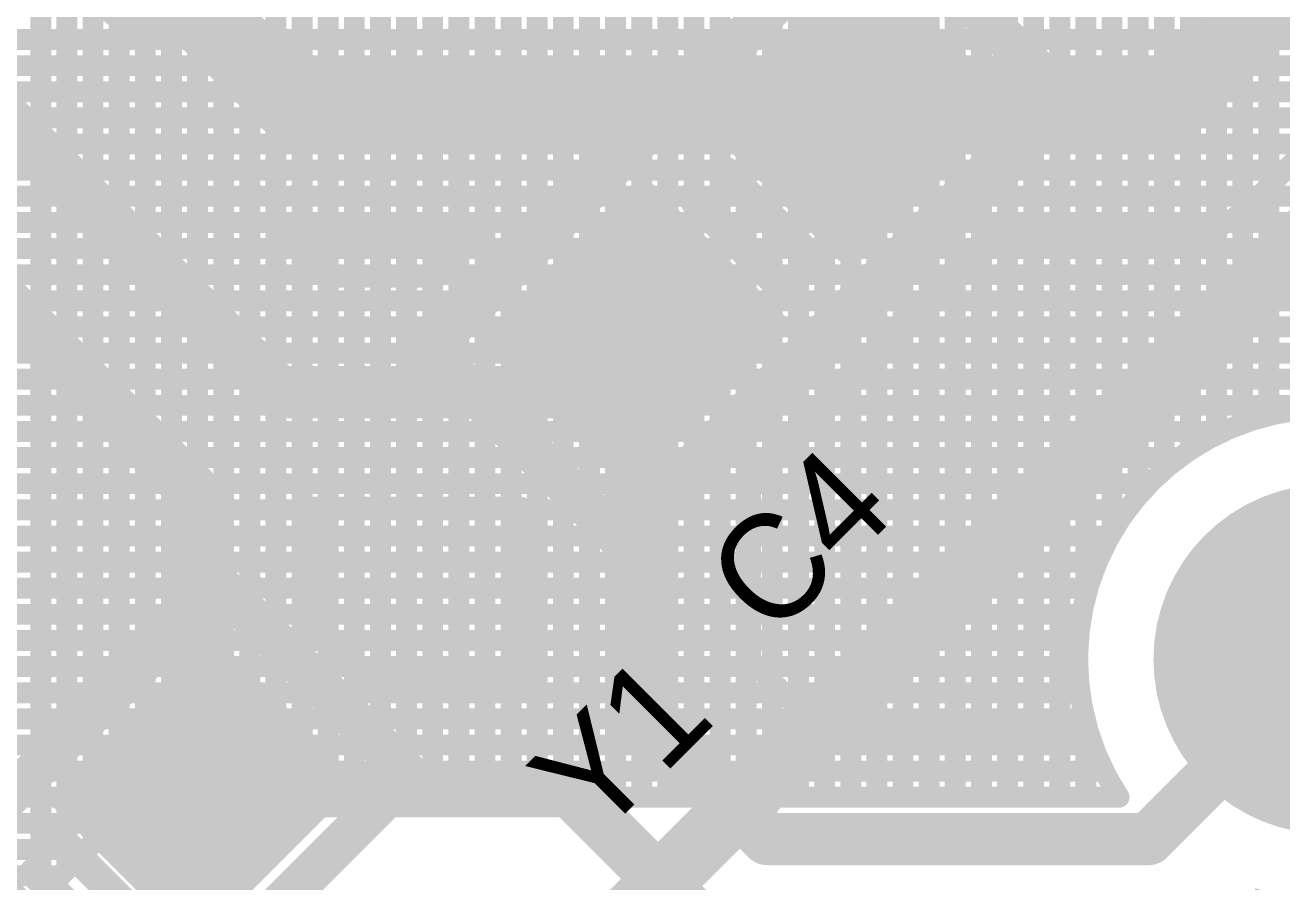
# Model space of a CAD drawing. Header units: millimetres. Extents: x 1.42 to 3.4, y 1.21 to 3.22.
# Drawn here: x 2.927 to 3.1675, y 1.7138 to 1.8778 of the extents above; entities that cross this region are included whole.
import ezdxf

# ---------------------------------------------------------------- set-up
doc = ezdxf.new("R2010")
doc.units = ezdxf.units.MM
doc.header["$MEASUREMENT"] = 0
for name, color, linetype in [('BottomLayer', 5, 'Continuous'), ('BottomSolder', 6, 'Continuous'), ('MultiLayer', 9, 'Continuous'), ('PadHoleLayer', 156, 'Continuous'), ('TopLayer', 1, 'Continuous'), ('TopOverlay', 2, 'Continuous'), ('TopPaste', 8, 'Continuous'), ('TopSolder', 216, 'Continuous')]:
    doc.layers.add(name, color=color, linetype=linetype)

# ---------------------------------------------------------------- blocks, each defined once
blk = doc.blocks.new('XTAL1_1')
at = {"layer": 'BottomLayer', "const_width": 0.031}
blk.add_lwpolyline([(-0.0155, 0, 1), (0.0155, 0, 1)], format="xyb", close=True, dxfattribs=at)
at = {"layer": 'BottomSolder', "const_width": 0.0335}
blk.add_lwpolyline([(-0.01675, 0, 1), (0.01675, 0, 1)], format="xyb", close=True, dxfattribs=at)
at = {"layer": 'MultiLayer', "const_width": 0.031}
blk.add_lwpolyline([(-0.0155, 0, 1), (0.0155, 0, 1)], format="xyb", close=True, dxfattribs=at)
at = {"layer": 'PadHoleLayer', "const_width": 0.01772}
blk.add_lwpolyline([(-0.00886, 0, 1), (0.00886, 0, 1)], format="xyb", close=True, dxfattribs=at)
at = {"layer": 'TopLayer', "const_width": 0.031}
blk.add_lwpolyline([(-0.0155, 0, 1), (0.0155, 0, 1)], format="xyb", close=True, dxfattribs=at)
at = {"layer": 'TopOverlay', "const_width": 0.012}
blk.add_lwpolyline([(0.3, -0.06), (-0.1, -0.06)], dxfattribs=at)
at = {"layer": 'TopSolder', "const_width": 0.0335}
blk.add_lwpolyline([(-0.01675, 0, 1), (0.01675, 0, 1)], format="xyb", close=True, dxfattribs=at)
blk = doc.blocks.new('C0603_17')
at = {"layer": 'TopLayer'}
for points in [[(-0.00992, -0.0175), (-0.00992, 0.0175), (-0.04992, -0.0175), (-0.04992, 0.0175)], [(0.04992, -0.0175), (0.04992, 0.0175), (0.00992, -0.0175), (0.00992, 0.0175)]]:
    blk.add_solid(points, dxfattribs=at)
at = {"layer": 'TopOverlay'}
for points, const_width in [([(-0.06, 0.02559), (0.06, 0.02559)], 0.00787), ([(-0.06, 0.02559), (-0.06, -0.02559)], 0.00787), ([(0.06, 0.02559), (0.06, -0.02559)], 0.00787), ([(-0.00394, 0.00984), (-0.00394, -0.01181)], 0.00591), ([(0.00394, 0.00984), (0.00394, -0.01181)], 0.00591), ([(-0.06, -0.02559), (0.06, -0.02559)], 0.00787)]:
    blk.add_lwpolyline(points, dxfattribs=dict(at, const_width=const_width))
for points, const_width in [([(-0.06197, 0.02559, 1), (-0.05803, 0.02559, 1)], 0.00394), ([(-0.06197, 0.02559, 1), (-0.05803, 0.02559, 1)], 0.00394), ([(0.05803, 0.02559, 1), (0.06197, 0.02559, 1)], 0.00394), ([(0.05803, 0.02559, 1), (0.06197, 0.02559, 1)], 0.00394), ([(-0.00541, 0.00984, 1), (-0.00246, 0.00984, 1)], 0.00295), ([(0.00246, 0.00984, 1), (0.00541, 0.00984, 1)], 0.00295), ([(-0.00541, -0.01181, 1), (-0.00246, -0.01181, 1)], 0.00295), ([(0.00246, -0.01181, 1), (0.00541, -0.01181, 1)], 0.00295), ([(-0.06197, -0.02559, 1), (-0.05803, -0.02559, 1)], 0.00394), ([(-0.06197, -0.02559, 1), (-0.05803, -0.02559, 1)], 0.00394), ([(0.05803, -0.02559, 1), (0.06197, -0.02559, 1)], 0.00394), ([(0.05803, -0.02559, 1), (0.06197, -0.02559, 1)], 0.00394)]:
    blk.add_lwpolyline(points, format="xyb", close=True, dxfattribs=dict(at, const_width=const_width))
at = {"layer": 'TopPaste'}
for points in [[(-0.00992, -0.0175), (-0.00992, 0.0175), (-0.04992, -0.0175), (-0.04992, 0.0175)], [(0.04992, -0.0175), (0.04992, 0.0175), (0.00992, -0.0175), (0.00992, 0.0175)]]:
    blk.add_solid(points, dxfattribs=at)
at = {"layer": 'TopSolder'}
for points in [[(-0.00742, -0.02), (-0.00742, 0.02), (-0.05242, -0.02), (-0.05242, 0.02)], [(0.05242, -0.02), (0.05242, 0.02), (0.00742, -0.02), (0.00742, 0.02)]]:
    blk.add_solid(points, dxfattribs=at)
blk = doc.blocks.new('C0603_18')
at = {"layer": 'TopLayer'}
for points in [[(-0.00992, -0.0175), (-0.00992, 0.0175), (-0.04992, -0.0175), (-0.04992, 0.0175)], [(0.04992, -0.0175), (0.04992, 0.0175), (0.00992, -0.0175), (0.00992, 0.0175)]]:
    blk.add_solid(points, dxfattribs=at)
at = {"layer": 'TopOverlay'}
for points, const_width in [([(0.06, 0.02559), (-0.06, 0.02559)], 0.00787), ([(-0.06, -0.02559), (-0.06, 0.02559)], 0.00787), ([(0.06, -0.02559), (0.06, 0.02559)], 0.00787), ([(-0.00394, -0.01181), (-0.00394, 0.00984)], 0.00591), ([(0.00394, -0.01181), (0.00394, 0.00984)], 0.00591), ([(0.06, -0.02559), (-0.06, -0.02559)], 0.00787)]:
    blk.add_lwpolyline(points, dxfattribs=dict(at, const_width=const_width))
for points, const_width in [([(-0.06197, 0.02559, 1), (-0.05803, 0.02559, 1)], 0.00394), ([(-0.06197, 0.02559, 1), (-0.05803, 0.02559, 1)], 0.00394), ([(0.05803, 0.02559, 1), (0.06197, 0.02559, 1)], 0.00394), ([(0.05803, 0.02559, 1), (0.06197, 0.02559, 1)], 0.00394), ([(-0.00541, 0.00984, 1), (-0.00246, 0.00984, 1)], 0.00295), ([(0.00246, 0.00984, 1), (0.00541, 0.00984, 1)], 0.00295), ([(-0.00541, -0.01181, 1), (-0.00246, -0.01181, 1)], 0.00295), ([(0.00246, -0.01181, 1), (0.00541, -0.01181, 1)], 0.00295), ([(-0.06197, -0.02559, 1), (-0.05803, -0.02559, 1)], 0.00394), ([(-0.06197, -0.02559, 1), (-0.05803, -0.02559, 1)], 0.00394), ([(0.05803, -0.02559, 1), (0.06197, -0.02559, 1)], 0.00394), ([(0.05803, -0.02559, 1), (0.06197, -0.02559, 1)], 0.00394)]:
    blk.add_lwpolyline(points, format="xyb", close=True, dxfattribs=dict(at, const_width=const_width))
at = {"layer": 'TopPaste'}
for points in [[(-0.00992, -0.0175), (-0.00992, 0.0175), (-0.04992, -0.0175), (-0.04992, 0.0175)], [(0.04992, -0.0175), (0.04992, 0.0175), (0.00992, -0.0175), (0.00992, 0.0175)]]:
    blk.add_solid(points, dxfattribs=at)
at = {"layer": 'TopSolder'}
for points in [[(-0.00742, -0.02), (-0.00742, 0.02), (-0.05242, -0.02), (-0.05242, 0.02)], [(0.05242, -0.02), (0.05242, 0.02), (0.00742, -0.02), (0.00742, 0.02)]]:
    blk.add_solid(points, dxfattribs=at)

msp = doc.modelspace()

# ---------------------------------------------------------------- linework, layer by layer
at = {"layer": 'BottomLayer', "const_width": 0.004}
for points in [[(3.05, 1.73), (3.05, 3.21)], [(3.055, 1.73), (3.055, 3.21)], [(3.06, 1.73), (3.06, 3.21)], [(3.065, 1.73), (3.065, 3.21)], [(3.07, 1.73), (3.07, 3.21)], [(3.075, 1.73), (3.075, 3.21)], [(3.08, 1.73), (3.08, 3.21)], [(3.085, 1.73), (3.085, 3.21)], [(3.09, 1.73), (3.09, 3.21)], [(3.095, 1.73), (3.095, 3.21)], [(3.1, 1.73), (3.1, 3.21)], [(3.105, 1.73), (3.105, 3.21)], [(3.11, 1.73), (3.11, 3.21)], [(3.115, 1.73), (3.115, 3.21)], [(3.12, 1.73), (3.12, 3.21)], [(3.125, 1.73), (3.125, 3.21)], [(3.13, 1.76863), (3.13, 3.21)], [(3.135, 1.78068), (3.135, 3.21)], [(3.14, 1.78769), (3.14, 3.21)], [(3.145, 1.79271), (3.145, 3.21)], [(3.15, 1.7965), (3.15, 3.21)], [(3.155, 1.79938), (3.155, 3.21)], [(3.16, 1.80153), (3.16, 3.21)], [(3.165, 1.80304), (3.165, 3.21)], [(2.93, 1.71111), (2.93, 2.54939)], [(2.935, 1.71611), (2.935, 2.54439)], [(2.94, 1.72111), (2.94, 2.53939)], [(2.945, 1.72575), (2.945, 2.53439)], [(3.045, 1.73), (3.045, 2.2523)], [(3.04, 1.73), (3.04, 2.246)], [(3.005, 1.73), (3.005, 2.24218)], [(3.035, 1.73), (3.035, 2.24218)], [(3.01, 1.73), (3.01, 2.23978)], [(3.03, 1.73), (3.03, 2.23978)], [(3.015, 1.73), (3.015, 2.23843)], [(3.02, 1.73), (3.02, 2.238)], [(3.025, 1.73), (3.025, 2.23843)], [(2.95, 1.72849), (2.95, 2.2243)], [(3, 1.73), (3, 2.2243)], [(2.955, 1.72979), (2.955, 2.218)], [(2.995, 1.73), (2.995, 2.218)], [(2.96, 1.73), (2.96, 2.21418)], [(2.99, 1.73), (2.99, 2.21418)], [(2.965, 1.73), (2.965, 2.21178)], [(2.985, 1.73), (2.985, 2.21178)], [(2.97, 1.73), (2.97, 2.21043)], [(2.975, 1.73), (2.975, 2.21)], [(2.98, 1.73), (2.98, 2.21043)], [(2.5457, 1.875), (3.384, 1.875)], [(2.54945, 1.87), (3.384, 1.87)], [(2.5518, 1.865), (3.384, 1.865)], [(2.5531, 1.86), (3.384, 1.86)], [(2.5535, 1.855), (3.384, 1.855)], [(2.55303, 1.85), (3.384, 1.85)], [(2.55164, 1.845), (3.384, 1.845)], [(2.54919, 1.84), (3.384, 1.84)], [(2.56458, 1.835), (3.384, 1.835)], [(2.57152, 1.83), (3.384, 1.83)], [(2.57652, 1.825), (3.384, 1.825)], [(2.58152, 1.82), (3.384, 1.82)], [(2.58652, 1.815), (3.384, 1.815)], [(2.59152, 1.81), (3.384, 1.81)], [(2.60565, 1.805), (3.384, 1.805)], [(2.61133, 1.8), (3.1563, 1.8)], [(2.61485, 1.795), (3.14786, 1.795)], [(2.61704, 1.79), (3.14212, 1.79)], [(2.61821, 1.785), (3.13786, 1.785)], [(2.61849, 1.78), (3.13461, 1.78)], [(2.61789, 1.775), (3.13216, 1.775)], [(2.61637, 1.77), (3.13038, 1.77)], [(2.61375, 1.765), (3.12919, 1.765)], [(2.60959, 1.76), (3.12856, 1.76)], [(2.60252, 1.755), (3.12844, 1.755)], [(2.362, 1.75), (3.12885, 1.75)], [(2.362, 1.745), (3.1298, 1.745)], [(3.13, 1.73), (3.13, 1.74422)], [(2.362, 1.74), (3.13132, 1.74)], [(2.362, 1.735), (3.13347, 1.735)], [(2.362, 1.73), (2.95793, 1.73)], [(2.95793, 1.73), (3.13635, 1.73)], [(2.958, 1.73), (3.13635, 1.73)], [(2.362, 1.725), (2.94404, 1.725)], [(2.84989, 1.631), (2.9424, 1.72352)], [(2.362, 1.72), (2.93889, 1.72)], [(2.362, 1.715), (2.93389, 1.715)]]:
    msp.add_lwpolyline(points, dxfattribs=at)
at = {"layer": 'BottomLayer'}
for points, const_width in [([(2.9455, 1.8895, 1), (2.9575, 1.8895, 1)], 0.012), ([(3.164, 1.80304, 1), (3.166, 1.80304, 1)], 0.002), ([(3.154, 1.79938, 1), (3.156, 1.79938, 1)], 0.002), ([(3.1553, 1.8, 1), (3.1573, 1.8, 1)], 0.002), ([(3.159, 1.80153, 1), (3.161, 1.80153, 1)], 0.002), ([(3.14686, 1.795, 1), (3.14886, 1.795, 1)], 0.002), ([(3.149, 1.7965, 1), (3.151, 1.7965, 1)], 0.002), ([(3.144, 1.79271, 1), (3.146, 1.79271, 1)], 0.002), ([(3.14112, 1.79, 1), (3.14312, 1.79, 1)], 0.002), ([(3.14148, 1.79036, 1), (3.14348, 1.79036, 1)], 0.002), ([(3.14148, 1.79036, 1), (3.14348, 1.79036, 1)], 0.002), ([(3.139, 1.78769, 1), (3.141, 1.78769, 1)], 0.002), ([(3.13686, 1.785, 1), (3.13886, 1.785, 1)], 0.002), ([(3.134, 1.78068, 1), (3.136, 1.78068, 1)], 0.002), ([(3.13361, 1.78, 1), (3.13561, 1.78, 1)], 0.002), ([(3.13116, 1.775, 1), (3.13316, 1.775, 1)], 0.002), ([(3.129, 1.76863, 1), (3.131, 1.76863, 1)], 0.002), ([(3.12938, 1.77, 1), (3.13138, 1.77, 1)], 0.002), ([(3.12819, 1.765, 1), (3.13019, 1.765, 1)], 0.002), ([(3.12756, 1.76, 1), (3.12956, 1.76, 1)], 0.002), ([(3.12744, 1.755, 1), (3.12944, 1.755, 1)], 0.002), ([(3.12785, 1.75, 1), (3.12985, 1.75, 1)], 0.002), ([(3.1288, 1.745, 1), (3.1308, 1.745, 1)], 0.002), ([(3.129, 1.74422, 1), (3.131, 1.74422, 1)], 0.002), ([(3.13032, 1.74, 1), (3.13232, 1.74, 1)], 0.002), ([(3.13247, 1.735, 1), (3.13447, 1.735, 1)], 0.002), ([(2.954, 1.72979, 1), (2.956, 1.72979, 1)], 0.002), ([(2.95693, 1.73, 1), (2.95893, 1.73, 1)], 0.002), ([(2.95693, 1.73, 1), (2.95893, 1.73, 1)], 0.002), ([(2.957, 1.73, 1), (2.959, 1.73, 1)], 0.002), ([(2.957, 1.73, 1), (2.959, 1.73, 1)], 0.002), ([(2.957, 1.73, 1), (2.959, 1.73, 1)], 0.002), ([(2.959, 1.73, 1), (2.961, 1.73, 1)], 0.002), ([(2.964, 1.73, 1), (2.966, 1.73, 1)], 0.002), ([(2.969, 1.73, 1), (2.971, 1.73, 1)], 0.002), ([(2.974, 1.73, 1), (2.976, 1.73, 1)], 0.002), ([(2.979, 1.73, 1), (2.981, 1.73, 1)], 0.002), ([(2.984, 1.73, 1), (2.986, 1.73, 1)], 0.002), ([(2.989, 1.73, 1), (2.991, 1.73, 1)], 0.002), ([(2.994, 1.73, 1), (2.996, 1.73, 1)], 0.002), ([(2.999, 1.73, 1), (3.001, 1.73, 1)], 0.002), ([(3.004, 1.73, 1), (3.006, 1.73, 1)], 0.002), ([(3.009, 1.73, 1), (3.011, 1.73, 1)], 0.002), ([(3.014, 1.73, 1), (3.016, 1.73, 1)], 0.002), ([(3.019, 1.73, 1), (3.021, 1.73, 1)], 0.002), ([(3.024, 1.73, 1), (3.026, 1.73, 1)], 0.002), ([(3.029, 1.73, 1), (3.031, 1.73, 1)], 0.002), ([(3.034, 1.73, 1), (3.036, 1.73, 1)], 0.002), ([(3.039, 1.73, 1), (3.041, 1.73, 1)], 0.002), ([(3.044, 1.73, 1), (3.046, 1.73, 1)], 0.002), ([(3.049, 1.73, 1), (3.051, 1.73, 1)], 0.002), ([(3.054, 1.73, 1), (3.056, 1.73, 1)], 0.002), ([(3.059, 1.73, 1), (3.061, 1.73, 1)], 0.002), ([(3.064, 1.73, 1), (3.066, 1.73, 1)], 0.002), ([(3.069, 1.73, 1), (3.071, 1.73, 1)], 0.002), ([(3.074, 1.73, 1), (3.076, 1.73, 1)], 0.002), ([(3.079, 1.73, 1), (3.081, 1.73, 1)], 0.002), ([(3.084, 1.73, 1), (3.086, 1.73, 1)], 0.002), ([(3.089, 1.73, 1), (3.091, 1.73, 1)], 0.002), ([(3.094, 1.73, 1), (3.096, 1.73, 1)], 0.002), ([(3.099, 1.73, 1), (3.101, 1.73, 1)], 0.002), ([(3.104, 1.73, 1), (3.106, 1.73, 1)], 0.002), ([(3.109, 1.73, 1), (3.111, 1.73, 1)], 0.002), ([(3.114, 1.73, 1), (3.116, 1.73, 1)], 0.002), ([(3.119, 1.73, 1), (3.121, 1.73, 1)], 0.002), ([(3.124, 1.73, 1), (3.126, 1.73, 1)], 0.002), ([(3.129, 1.73, 1), (3.131, 1.73, 1)], 0.002), ([(3.13535, 1.73, 1), (3.13735, 1.73, 1)], 0.002), ([(3.13535, 1.73, 1), (3.13735, 1.73, 1)], 0.002), ([(3.13535, 1.73, 1), (3.13735, 1.73, 1)], 0.002), ([(2.949, 1.72849, 1), (2.951, 1.72849, 1)], 0.002), ([(2.94304, 1.725, 1), (2.94504, 1.725, 1)], 0.002), ([(2.944, 1.72575, 1), (2.946, 1.72575, 1)], 0.002), ([(2.9414, 1.72352, 1), (2.9434, 1.72352, 1)], 0.002), ([(2.9414, 1.72352, 1), (2.9434, 1.72352, 1)], 0.002), ([(2.94144, 1.72356, 1), (2.94344, 1.72356, 1)], 0.002), ([(2.93789, 1.72, 1), (2.93989, 1.72, 1)], 0.002), ([(2.939, 1.72111, 1), (2.941, 1.72111, 1)], 0.002), ([(2.934, 1.71611, 1), (2.936, 1.71611, 1)], 0.002), ([(2.93289, 1.715, 1), (2.93489, 1.715, 1)], 0.002)]:
    msp.add_lwpolyline(points, format="xyb", close=True, dxfattribs=dict(at, const_width=const_width))
at = {"layer": 'BottomLayer', "const_width": 0.004}
for points in [[(3.14248, 1.79036, -0.668179), (3.22442, 1.75642)], [(3.13635, 1.73, -0.356076), (3.14248, 1.79036)], [(2.9424, 1.72352, -0.199566), (2.958, 1.73)], [(2.94244, 1.72356, -0.198912), (2.958, 1.73)]]:
    msp.add_lwpolyline(points, format="xyb", dxfattribs=at)
at = {"layer": 'BottomSolder', "const_width": 0.0145}
msp.add_lwpolyline([(2.94425, 1.8895, 1), (2.95875, 1.8895, 1)], format="xyb", close=True, dxfattribs=at)
at = {"layer": 'MultiLayer', "const_width": 0.012}
msp.add_lwpolyline([(2.9455, 1.8895, 1), (2.9575, 1.8895, 1)], format="xyb", close=True, dxfattribs=at)
at = {"layer": 'TopLayer'}
for points, const_width in [([(2.86871, 1.91429), (2.9755, 1.8075)], 0.01), ([(3.14466, 1.86116), (3.1835, 1.9)], 0.015), ([(2.84644, 1.90144), (2.96022, 1.78766)], 0.01), ([(2.9515, 1.8895), (2.97984, 1.86116)], 0.015), ([(3.16201, 1.84386), (3.18985, 1.8717)], 0.004), ([(2.97984, 1.86116), (3.08616, 1.86116)], 0.015), ([(3.08616, 1.86116), (3.14466, 1.86116)], 0.015), ([(3.16815, 1.85), (3.24608, 1.85)], 0.004), ([(3.16315, 1.845), (3.24926, 1.845)], 0.004), ([(3.165, 1.80304), (3.165, 1.84685)], 0.004), ([(3.16, 1.80153), (3.16, 1.84206)], 0.004), ([(3.155, 1.79938), (3.155, 1.83895)], 0.004), ([(3.15701, 1.84), (3.25434, 1.84)], 0.004), ([(2.97733, 1.83679), (2.98461, 1.8295)], 0.004), ([(2.97984, 1.83666), (3.01287, 1.83666)], 0.004), ([(2.985, 1.8295), (2.985, 1.83666)], 0.004), ([(2.99, 1.8295), (2.99, 1.83666)], 0.004), ([(2.995, 1.8295), (2.995, 1.83666)], 0.004), ([(3, 1.8295), (3, 1.83666)], 0.004), ([(3.005, 1.8295), (3.005, 1.83666)], 0.004), ([(3.00571, 1.8295), (3.01287, 1.83666)], 0.004), ([(3.0944, 1.82061), (3.11045, 1.83666)], 0.004), ([(3.11, 1.744), (3.11, 1.83621)], 0.004), ([(3.11045, 1.83666), (3.14466, 1.83666)], 0.004), ([(3.115, 1.744), (3.115, 1.83666)], 0.004), ([(3.12, 1.744), (3.12, 1.83666)], 0.004), ([(3.125, 1.744), (3.125, 1.83666)], 0.004), ([(3.13, 1.76863), (3.13, 1.83666)], 0.004), ([(3.135, 1.78068), (3.135, 1.83666)], 0.004), ([(3.14, 1.78769), (3.14, 1.83666)], 0.004), ([(3.145, 1.79271), (3.145, 1.83666)], 0.004), ([(3.15, 1.7965), (3.15, 1.83725)], 0.004), ([(2.97911, 1.835), (3.01121, 1.835)], 0.004), ([(3.10879, 1.835), (3.26285, 1.835)], 0.004), ([(3.105, 1.744), (3.105, 1.83121)], 0.004), ([(2.98411, 1.83), (3.00621, 1.83)], 0.004), ([(2.98461, 1.8295), (3.00571, 1.8295)], 0.004), ([(3.10379, 1.83), (3.26785, 1.83)], 0.004), ([(3.1, 1.744), (3.1, 1.82621)], 0.004), ([(3.09879, 1.825), (3.27285, 1.825)], 0.004), ([(3.0325, 1.8075), (3.04384, 1.81884)], 0.01), ([(3.04384, 1.74716), (3.04384, 1.81884)], 0.01), ([(3.095, 1.744), (3.095, 1.82121)], 0.004), ([(3.08439, 1.8106), (3.0944, 1.82061)], 0.004), ([(3.08439, 1.8106), (3.0944, 1.82061)], 0.004), ([(3.09379, 1.82), (3.27785, 1.82)], 0.004), ([(3.09, 1.744), (3.09, 1.81621)], 0.004), ([(3.08879, 1.815), (3.28285, 1.815)], 0.004), ([(2.9755, 1.8075), (3.0325, 1.8075)], 0.01), ([(3.06584, 1.79205), (3.08439, 1.8106)], 0.004), ([(3.08379, 1.81), (3.28785, 1.81)], 0.004), ([(3.085, 1.744), (3.085, 1.81121)], 0.004), ([(3.07879, 1.805), (3.29285, 1.805)], 0.004), ([(3.08, 1.744), (3.08, 1.80621)], 0.004), ([(3.07379, 1.8), (3.1563, 1.8)], 0.004), ([(3.075, 1.74711), (3.075, 1.80121)], 0.004), ([(3.06879, 1.795), (3.14786, 1.795)], 0.004), ([(3.07, 1.75211), (3.07, 1.79621)], 0.004), ([(2.96022, 1.73116), (2.96022, 1.78766)], 0.01), ([(3.06584, 1.75627), (3.06584, 1.79205)], 0.004), ([(3.06584, 1.79), (3.14212, 1.79)], 0.004), ([(2.98222, 1.7855), (3.02184, 1.7855)], 0.004), ([(2.98222, 1.76242), (2.98222, 1.7855)], 0.004), ([(2.98222, 1.785), (3.02184, 1.785)], 0.004), ([(2.985, 1.75964), (2.985, 1.7855)], 0.004), ([(2.99, 1.75464), (2.99, 1.7855)], 0.004), ([(2.995, 1.75316), (2.995, 1.7855)], 0.004), ([(3, 1.75316), (3, 1.7855)], 0.004), ([(3.005, 1.75316), (3.005, 1.7855)], 0.004), ([(3.01, 1.75316), (3.01, 1.7855)], 0.004), ([(3.015, 1.75316), (3.015, 1.7855)], 0.004), ([(3.02, 1.75316), (3.02, 1.7855)], 0.004), ([(3.02184, 1.75316), (3.02184, 1.7855)], 0.004), ([(3.06584, 1.785), (3.13786, 1.785)], 0.004), ([(2.98222, 1.78), (3.02184, 1.78)], 0.004), ([(3.06584, 1.78), (3.13461, 1.78)], 0.004), ([(2.98222, 1.775), (3.02184, 1.775)], 0.004), ([(3.06584, 1.775), (3.13216, 1.775)], 0.004), ([(2.98222, 1.77), (3.02184, 1.77)], 0.004), ([(3.06584, 1.77), (3.13038, 1.77)], 0.004), ([(2.98222, 1.765), (3.02184, 1.765)], 0.004), ([(3.06584, 1.765), (3.12919, 1.765)], 0.004), ([(2.98222, 1.76242), (2.99148, 1.75316)], 0.004), ([(2.98464, 1.76), (3.02184, 1.76)], 0.004), ([(3.06584, 1.76), (3.12856, 1.76)], 0.004), ([(3.142, 1.722), (3.17642, 1.75642)], 0.01), ([(3.06584, 1.75627), (3.07811, 1.744)], 0.004), ([(2.98964, 1.755), (3.02184, 1.755)], 0.004), ([(3.06711, 1.755), (3.12844, 1.755)], 0.004), ([(2.99148, 1.75316), (3.02184, 1.75316)], 0.004), ([(3.04384, 1.74716), (3.069, 1.722)], 0.01), ([(3.07211, 1.75), (3.12885, 1.75)], 0.004), ([(3.07711, 1.745), (3.1298, 1.745)], 0.004), ([(3.07811, 1.744), (3.13006, 1.744)], 0.004), ([(2.96022, 1.73116), (2.96116, 1.73116)], 0.01), ([(2.96116, 1.73116), (3.03134, 1.73116)], 0.01), ([(3.03134, 1.73116), (3.054, 1.7085)], 0.01), ([(3.069, 1.722), (3.142, 1.722)], 0.01)]:
    msp.add_lwpolyline(points, dxfattribs=dict(at, const_width=const_width))
for points, const_width in [([(2.9455, 1.8895, 1), (2.9575, 1.8895, 1)], 0.012), ([(2.97609, 1.86116, 1), (2.98359, 1.86116, 1)], 0.0075), ([(2.97609, 1.86116, 1), (2.98359, 1.86116, 1)], 0.0075), ([(3.08241, 1.86116, 1), (3.08991, 1.86116, 1)], 0.0075), ([(3.08241, 1.86116, 1), (3.08991, 1.86116, 1)], 0.0075), ([(3.14091, 1.86116, 1), (3.14841, 1.86116, 1)], 0.0075), ([(3.14091, 1.86116, 1), (3.14841, 1.86116, 1)], 0.0075), ([(3.16715, 1.85, 1), (3.16915, 1.85, 1)], 0.002), ([(3.16215, 1.845, 1), (3.16415, 1.845, 1)], 0.002), ([(3.164, 1.84685, 1), (3.166, 1.84685, 1)], 0.002), ([(3.16098, 1.84383, 1), (3.16298, 1.84383, 1)], 0.002), ([(3.161, 1.84386, 1), (3.16301, 1.84386, 1)], 0.002), ([(3.161, 1.84386, 1), (3.16301, 1.84386, 1)], 0.002), ([(3.159, 1.84206, 1), (3.161, 1.84206, 1)], 0.002), ([(3.154, 1.83895, 1), (3.156, 1.83895, 1)], 0.002), ([(3.15601, 1.84, 1), (3.15801, 1.84, 1)], 0.002), ([(2.97633, 1.83679, 1), (2.97833, 1.83679, 1)], 0.002), ([(2.97884, 1.83666, 1), (2.98084, 1.83666, 1)], 0.002), ([(2.984, 1.83666, 1), (2.986, 1.83666, 1)], 0.002), ([(2.989, 1.83666, 1), (2.991, 1.83666, 1)], 0.002), ([(2.994, 1.83666, 1), (2.996, 1.83666, 1)], 0.002), ([(2.999, 1.83666, 1), (3.001, 1.83666, 1)], 0.002), ([(3.004, 1.83666, 1), (3.006, 1.83666, 1)], 0.002), ([(3.01187, 1.83666, 1), (3.01387, 1.83666, 1)], 0.002), ([(3.01187, 1.83666, 1), (3.01387, 1.83666, 1)], 0.002), ([(3.109, 1.83621, 1), (3.111, 1.83621, 1)], 0.002), ([(3.10945, 1.83666, 1), (3.11145, 1.83666, 1)], 0.002), ([(3.10945, 1.83666, 1), (3.11145, 1.83666, 1)], 0.002), ([(3.114, 1.83666, 1), (3.116, 1.83666, 1)], 0.002), ([(3.119, 1.83666, 1), (3.121, 1.83666, 1)], 0.002), ([(3.124, 1.83666, 1), (3.126, 1.83666, 1)], 0.002), ([(3.129, 1.83666, 1), (3.131, 1.83666, 1)], 0.002), ([(3.134, 1.83666, 1), (3.136, 1.83666, 1)], 0.002), ([(3.139, 1.83666, 1), (3.141, 1.83666, 1)], 0.002), ([(3.14366, 1.83666, 1), (3.14566, 1.83666, 1)], 0.002), ([(3.14366, 1.83666, 1), (3.14566, 1.83666, 1)], 0.002), ([(3.14366, 1.83666, 1), (3.14566, 1.83666, 1)], 0.002), ([(3.144, 1.83666, 1), (3.146, 1.83666, 1)], 0.002), ([(3.149, 1.83725, 1), (3.151, 1.83725, 1)], 0.002), ([(2.97811, 1.835, 1), (2.98011, 1.835, 1)], 0.002), ([(3.01021, 1.835, 1), (3.01221, 1.835, 1)], 0.002), ([(3.10779, 1.835, 1), (3.10979, 1.835, 1)], 0.002), ([(3.104, 1.83121, 1), (3.106, 1.83121, 1)], 0.002), ([(2.98311, 1.83, 1), (2.98511, 1.83, 1)], 0.002), ([(2.98361, 1.8295, 1), (2.98561, 1.8295, 1)], 0.002), ([(2.98361, 1.8295, 1), (2.98561, 1.8295, 1)], 0.002), ([(2.984, 1.8295, 1), (2.986, 1.8295, 1)], 0.002), ([(2.989, 1.8295, 1), (2.991, 1.8295, 1)], 0.002), ([(2.994, 1.8295, 1), (2.996, 1.8295, 1)], 0.002), ([(2.999, 1.8295, 1), (3.001, 1.8295, 1)], 0.002), ([(3.004, 1.8295, 1), (3.006, 1.8295, 1)], 0.002), ([(3.00471, 1.8295, 1), (3.00671, 1.8295, 1)], 0.002), ([(3.00471, 1.8295, 1), (3.00671, 1.8295, 1)], 0.002), ([(3.00521, 1.83, 1), (3.00721, 1.83, 1)], 0.002), ([(3.10279, 1.83, 1), (3.10479, 1.83, 1)], 0.002), ([(3.099, 1.82621, 1), (3.101, 1.82621, 1)], 0.002), ([(3.09779, 1.825, 1), (3.09979, 1.825, 1)], 0.002), ([(3.04134, 1.81884, 1), (3.04634, 1.81884, 1)], 0.005), ([(3.04134, 1.81884, 1), (3.04634, 1.81884, 1)], 0.005), ([(3.094, 1.82121, 1), (3.096, 1.82121, 1)], 0.002), ([(3.09279, 1.82, 1), (3.09479, 1.82, 1)], 0.002), ([(3.0934, 1.82061, 1), (3.0954, 1.82061, 1)], 0.002), ([(3.0934, 1.82061, 1), (3.0954, 1.82061, 1)], 0.002), ([(3.0934, 1.82061, 1), (3.0954, 1.82061, 1)], 0.002), ([(3.089, 1.81621, 1), (3.091, 1.81621, 1)], 0.002), ([(3.08779, 1.815, 1), (3.08979, 1.815, 1)], 0.002), ([(2.973, 1.8075, 1), (2.978, 1.8075, 1)], 0.005), ([(2.973, 1.8075, 1), (2.978, 1.8075, 1)], 0.005), ([(3.03, 1.8075, 1), (3.035, 1.8075, 1)], 0.005), ([(3.03, 1.8075, 1), (3.035, 1.8075, 1)], 0.005), ([(3.08279, 1.81, 1), (3.08479, 1.81, 1)], 0.002), ([(3.08339, 1.8106, 1), (3.08539, 1.8106, 1)], 0.002), ([(3.08339, 1.8106, 1), (3.08539, 1.8106, 1)], 0.002), ([(3.08339, 1.8106, 1), (3.08539, 1.8106, 1)], 0.002), ([(3.084, 1.81121, 1), (3.086, 1.81121, 1)], 0.002), ([(3.07779, 1.805, 1), (3.07979, 1.805, 1)], 0.002), ([(3.079, 1.80621, 1), (3.081, 1.80621, 1)], 0.002), ([(3.164, 1.80304, 1), (3.166, 1.80304, 1)], 0.002), ([(3.07279, 1.8, 1), (3.07479, 1.8, 1)], 0.002), ([(3.074, 1.80121, 1), (3.076, 1.80121, 1)], 0.002), ([(3.154, 1.79938, 1), (3.156, 1.79938, 1)], 0.002), ([(3.1553, 1.8, 1), (3.1573, 1.8, 1)], 0.002), ([(3.159, 1.80153, 1), (3.161, 1.80153, 1)], 0.002), ([(3.06779, 1.795, 1), (3.06979, 1.795, 1)], 0.002), ([(3.069, 1.79621, 1), (3.071, 1.79621, 1)], 0.002), ([(3.14686, 1.795, 1), (3.14886, 1.795, 1)], 0.002), ([(3.149, 1.7965, 1), (3.151, 1.7965, 1)], 0.002), ([(3.144, 1.79271, 1), (3.146, 1.79271, 1)], 0.002), ([(2.95772, 1.78766, 1), (2.96272, 1.78766, 1)], 0.005), ([(2.95772, 1.78766, 1), (2.96272, 1.78766, 1)], 0.005), ([(3.06484, 1.79205, 1), (3.06684, 1.79205, 1)], 0.002), ([(3.06484, 1.79205, 1), (3.06684, 1.79205, 1)], 0.002), ([(3.06484, 1.79, 1), (3.06684, 1.79, 1)], 0.002), ([(3.14112, 1.79, 1), (3.14312, 1.79, 1)], 0.002), ([(3.14148, 1.79036, 1), (3.14348, 1.79036, 1)], 0.002), ([(3.14148, 1.79036, 1), (3.14348, 1.79036, 1)], 0.002), ([(3.139, 1.78769, 1), (3.141, 1.78769, 1)], 0.002), ([(2.98122, 1.7855, 1), (2.98322, 1.7855, 1)], 0.002), ([(2.98122, 1.7855, 1), (2.98322, 1.7855, 1)], 0.002), ([(2.98122, 1.785, 1), (2.98322, 1.785, 1)], 0.002), ([(2.984, 1.7855, 1), (2.986, 1.7855, 1)], 0.002), ([(2.989, 1.7855, 1), (2.991, 1.7855, 1)], 0.002), ([(2.994, 1.7855, 1), (2.996, 1.7855, 1)], 0.002), ([(2.999, 1.7855, 1), (3.001, 1.7855, 1)], 0.002), ([(3.004, 1.7855, 1), (3.006, 1.7855, 1)], 0.002), ([(3.009, 1.7855, 1), (3.011, 1.7855, 1)], 0.002), ([(3.014, 1.7855, 1), (3.016, 1.7855, 1)], 0.002), ([(3.019, 1.7855, 1), (3.021, 1.7855, 1)], 0.002), ([(3.02084, 1.7855, 1), (3.02284, 1.7855, 1)], 0.002), ([(3.02084, 1.7855, 1), (3.02284, 1.7855, 1)], 0.002), ([(3.02084, 1.785, 1), (3.02284, 1.785, 1)], 0.002), ([(3.06484, 1.785, 1), (3.06684, 1.785, 1)], 0.002), ([(3.13686, 1.785, 1), (3.13886, 1.785, 1)], 0.002), ([(3.134, 1.78068, 1), (3.136, 1.78068, 1)], 0.002), ([(2.98122, 1.78, 1), (2.98322, 1.78, 1)], 0.002), ([(3.02084, 1.78, 1), (3.02284, 1.78, 1)], 0.002), ([(3.06484, 1.78, 1), (3.06684, 1.78, 1)], 0.002), ([(3.13361, 1.78, 1), (3.13561, 1.78, 1)], 0.002), ([(2.98122, 1.775, 1), (2.98322, 1.775, 1)], 0.002), ([(3.02084, 1.775, 1), (3.02284, 1.775, 1)], 0.002), ([(3.06484, 1.775, 1), (3.06684, 1.775, 1)], 0.002), ([(3.13116, 1.775, 1), (3.13316, 1.775, 1)], 0.002), ([(2.98122, 1.77, 1), (2.98322, 1.77, 1)], 0.002), ([(3.02084, 1.77, 1), (3.02284, 1.77, 1)], 0.002), ([(3.06484, 1.77, 1), (3.06684, 1.77, 1)], 0.002), ([(3.129, 1.76863, 1), (3.131, 1.76863, 1)], 0.002), ([(3.12938, 1.77, 1), (3.13138, 1.77, 1)], 0.002), ([(2.98122, 1.765, 1), (2.98322, 1.765, 1)], 0.002), ([(3.02084, 1.765, 1), (3.02284, 1.765, 1)], 0.002), ([(3.06484, 1.765, 1), (3.06684, 1.765, 1)], 0.002), ([(3.12819, 1.765, 1), (3.13019, 1.765, 1)], 0.002), ([(2.98122, 1.76242, 1), (2.98322, 1.76242, 1)], 0.002), ([(2.98122, 1.76242, 1), (2.98322, 1.76242, 1)], 0.002), ([(2.98364, 1.76, 1), (2.98564, 1.76, 1)], 0.002), ([(2.984, 1.75964, 1), (2.986, 1.75964, 1)], 0.002), ([(3.02084, 1.76, 1), (3.02284, 1.76, 1)], 0.002), ([(3.06484, 1.76, 1), (3.06684, 1.76, 1)], 0.002), ([(3.12756, 1.76, 1), (3.12956, 1.76, 1)], 0.002), ([(3.06484, 1.75627, 1), (3.06684, 1.75627, 1)], 0.002), ([(3.06484, 1.75627, 1), (3.06684, 1.75627, 1)], 0.002), ([(2.98864, 1.755, 1), (2.99064, 1.755, 1)], 0.002), ([(2.989, 1.75464, 1), (2.991, 1.75464, 1)], 0.002), ([(3.02084, 1.755, 1), (3.02284, 1.755, 1)], 0.002), ([(3.06611, 1.755, 1), (3.06811, 1.755, 1)], 0.002), ([(3.12744, 1.755, 1), (3.12944, 1.755, 1)], 0.002), ([(2.99048, 1.75316, 1), (2.99248, 1.75316, 1)], 0.002), ([(2.99048, 1.75316, 1), (2.99248, 1.75316, 1)], 0.002), ([(2.994, 1.75316, 1), (2.996, 1.75316, 1)], 0.002), ([(2.999, 1.75316, 1), (3.001, 1.75316, 1)], 0.002), ([(3.004, 1.75316, 1), (3.006, 1.75316, 1)], 0.002), ([(3.009, 1.75316, 1), (3.011, 1.75316, 1)], 0.002), ([(3.014, 1.75316, 1), (3.016, 1.75316, 1)], 0.002), ([(3.019, 1.75316, 1), (3.021, 1.75316, 1)], 0.002), ([(3.02084, 1.75316, 1), (3.02284, 1.75316, 1)], 0.002), ([(3.02084, 1.75316, 1), (3.02284, 1.75316, 1)], 0.002), ([(3.069, 1.75211, 1), (3.071, 1.75211, 1)], 0.002), ([(3.04134, 1.74716, 1), (3.04634, 1.74716, 1)], 0.005), ([(3.04134, 1.74716, 1), (3.04634, 1.74716, 1)], 0.005), ([(3.07111, 1.75, 1), (3.07311, 1.75, 1)], 0.002), ([(3.12785, 1.75, 1), (3.12985, 1.75, 1)], 0.002), ([(3.074, 1.74711, 1), (3.076, 1.74711, 1)], 0.002), ([(3.07611, 1.745, 1), (3.07811, 1.745, 1)], 0.002), ([(3.07711, 1.744, 1), (3.07911, 1.744, 1)], 0.002), ([(3.07711, 1.744, 1), (3.07911, 1.744, 1)], 0.002), ([(3.079, 1.744, 1), (3.081, 1.744, 1)], 0.002), ([(3.084, 1.744, 1), (3.086, 1.744, 1)], 0.002), ([(3.089, 1.744, 1), (3.091, 1.744, 1)], 0.002), ([(3.094, 1.744, 1), (3.096, 1.744, 1)], 0.002), ([(3.099, 1.744, 1), (3.101, 1.744, 1)], 0.002), ([(3.104, 1.744, 1), (3.106, 1.744, 1)], 0.002), ([(3.109, 1.744, 1), (3.111, 1.744, 1)], 0.002), ([(3.114, 1.744, 1), (3.116, 1.744, 1)], 0.002), ([(3.119, 1.744, 1), (3.121, 1.744, 1)], 0.002), ([(3.124, 1.744, 1), (3.126, 1.744, 1)], 0.002), ([(3.1288, 1.745, 1), (3.1308, 1.745, 1)], 0.002), ([(3.12906, 1.744, 1), (3.13106, 1.744, 1)], 0.002), ([(3.12906, 1.744, 1), (3.13106, 1.744, 1)], 0.002), ([(2.95772, 1.73116, 1), (2.96272, 1.73116, 1)], 0.005), ([(2.95772, 1.73116, 1), (2.96272, 1.73116, 1)], 0.005), ([(2.95866, 1.73116, 1), (2.96366, 1.73116, 1)], 0.005), ([(2.95866, 1.73116, 1), (2.96366, 1.73116, 1)], 0.005), ([(3.02884, 1.73116, 1), (3.03384, 1.73116, 1)], 0.005), ([(3.02884, 1.73116, 1), (3.03384, 1.73116, 1)], 0.005), ([(3.0665, 1.722, 1), (3.0715, 1.722, 1)], 0.005), ([(3.0665, 1.722, 1), (3.0715, 1.722, 1)], 0.005), ([(3.1395, 1.722, 1), (3.1445, 1.722, 1)], 0.005), ([(3.1395, 1.722, 1), (3.1445, 1.722, 1)], 0.005)]:
    msp.add_lwpolyline(points, format="xyb", close=True, dxfattribs=dict(at, const_width=const_width))
at = {"layer": 'TopLayer', "const_width": 0.004}
for points in [[(3.16201, 1.84386, -0.199267), (3.14466, 1.83666)], [(3.16198, 1.84383, -0.198912), (3.14466, 1.83666)], [(3.14248, 1.79036, -0.668179), (3.22442, 1.75642)], [(3.13006, 1.744, -0.267942), (3.14248, 1.79036)], [(3.21036, 1.72248, -0.280713), (3.16181, 1.7107)]]:
    msp.add_lwpolyline(points, format="xyb", dxfattribs=at)
at = {"layer": 'TopSolder', "const_width": 0.0145}
msp.add_lwpolyline([(2.94425, 1.8895, 1), (2.95875, 1.8895, 1)], format="xyb", close=True, dxfattribs=at)

# ---------------------------------------------------------------- block references
for name, p, rotation in [('C0603_17', (3.065, 1.84), 45), ('XTAL1_1', (3.17642, 1.75642), 225), ('C0603_18', (2.94, 1.71), 225)]:
    msp.add_blockref(name, p, dxfattribs=dict(rotation=rotation))

# ---------------------------------------------------------------- texts
at = {"layer": 'TopOverlay'}
for s, p in [('C4', (3.07, 1.76)), ('Y1', (3.03642, 1.72142))]:
    msp.add_text(s, height=0.02, rotation=45, dxfattribs=at).set_placement(p)

doc.saveas('drawing.dxf')
